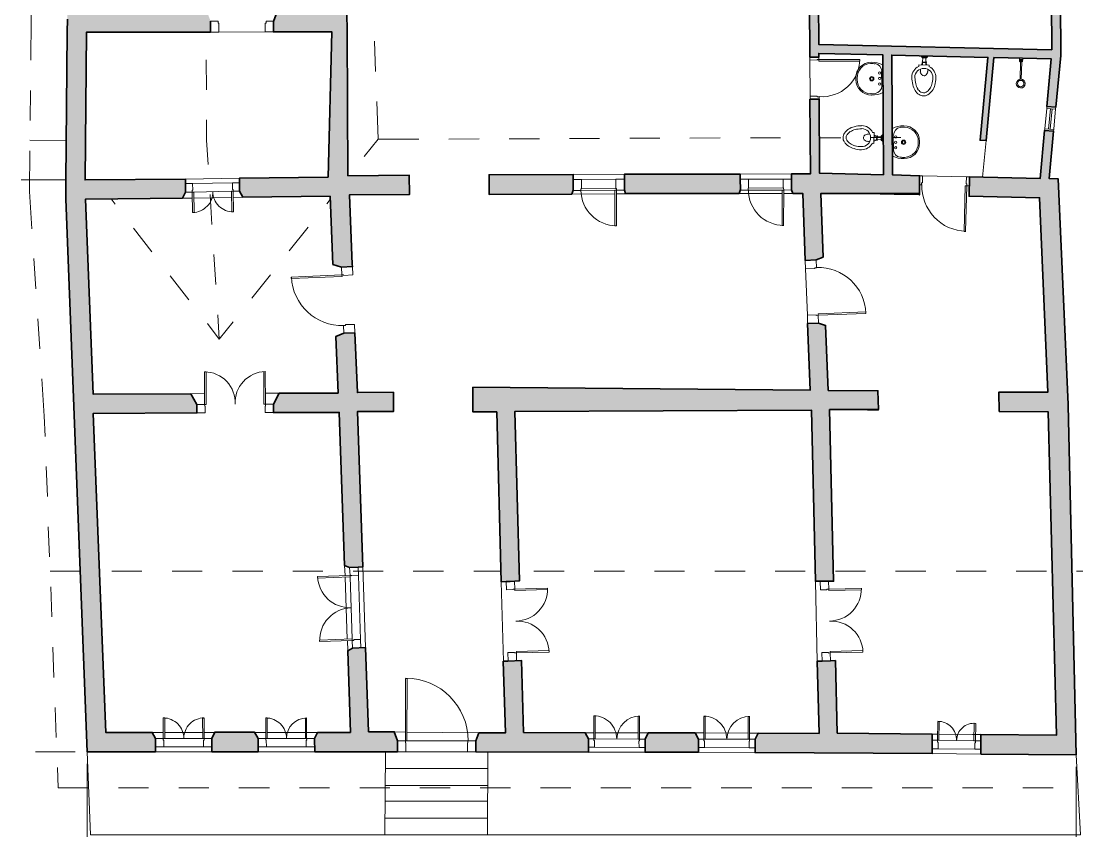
# Model space of a CAD drawing. Header units: millimetres. Extents: x 23597 to 41207, y -35756 to -8711.
# Drawn here: x 23597 to 41207, y -35756 to -22216 of the extents above; entities that cross this region are included whole.
import ezdxf

# ---------------------------------------------------------------- set-up
doc = ezdxf.new("R2010")
doc.units = ezdxf.units.MM
for name, color, linetype, lineweight in [('A-ALV-___-___-EXI', 250, 'Continuous', 35), ('A-COB-___-___-EXI', 250, 'Continuous', 25), ('A-ESC-___-___-EXI', 250, 'Continuous', 25), ('A-JAN-___-___-EXI', 250, 'Continuous', 25), ('A-MOB-___-___-EXI', 250, 'Continuous', 25), ('A-PIS-___-___-EXI', 250, 'Continuous', 25), ('A-POR-___-___-EXI', 250, 'Continuous', 25)]:
    doc.layers.add(name, color=color, linetype=linetype, lineweight=lineweight)

msp = doc.modelspace()

# ---------------------------------------------------------------- hatches: boundary and pattern name
at = {"layer": 'A-ALV-___-___-EXI'}
h = msp.add_hatch(color=11, dxfattribs=at)
h.paths.add_polyline_path([(41100, -34397), (40965, -28580), (40799, -24833), (40651, -24828), (40723, -24041), (40575, -24028), (40499, -24828), (39330, -24799), (39322, -25121), (40490, -25146), (40626, -28376), (39813, -28376), (39821, -28694), (40634, -28702), (40770, -34071), (39517, -34058), (39517, -34384)])
h.paths.add_polyline_path([(38708, -34376), (38708, -34050), (37133, -34035), (37103, -32830), (37023, -32834), (36883, -32839), (36803, -32843), (36833, -34041), (35823, -34037), (35770, -34138), (35770, -34359)])
h.paths.add_polyline_path([(33945, -34354), (34830, -34354), (34830, -34134), (34779, -34033), (33996, -34033), (33945, -34134), (33945, -34274)])
h.paths.add_polyline_path([(33009, -34350), (33010, -34130), (32954, -34028), (31930, -34024), (31896, -32830), (31594, -32842), (31629, -34033), (31189, -34028), (31138, -34164), (31138, -34346), (32676, -34349)])
h.paths.add_polyline_path([(29838, -34346), (29838, -34164), (29784, -34014), (29360, -34014), (29309, -32614), (29093, -32627), (29013, -32669), (29059, -34024), (28513, -34024), (28462, -34126), (28467, -34346)])
h.paths.add_polyline_path([(24690, -34346), (25825, -34346), (25825, -34126), (25770, -34024), (24999, -34024), (24792, -28728), (26511, -28719), (26511, -28579), (26408, -28402), (24792, -28410), (24660, -25171), (26273, -25154), (26324, -25057), (26320, -24837), (24656, -24850), (24682, -22398), (26739, -22398), (26739, -22216), (26684, -22077), (24682, -22081), (24665, -21530), (24347, -21543), (24360, -22081), (24364, -22182), (24360, -22398), (24336, -24873), (24334, -24913), (24334, -25057), (24339, -25171), (24410, -27032)])
h.paths.add_polyline_path([(26760, -34346), (27527, -34346), (27527, -34126), (27467, -34022), (26807, -34022), (26760, -34126)])
h.paths.add_polyline_path([(31561, -31522), (31642, -31518), (31710, -31518), (31862, -31509), (31786, -28694), (36705, -28673), (36773, -31514), (37074, -31514), (37006, -28664), (37819, -28664), (37810, -28352), (36985, -28345), (36942, -27267), (36824, -27229), (36642, -27237), (36684, -28342), (31091, -28293), (31091, -28702), (31485, -28702)])
h.paths.add_polyline_path([(29042, -31285), (29186, -31281), (29262, -31277), (29174, -28698), (29771, -28698), (29771, -28376), (29174, -28381), (29131, -27390), (28949, -27394), (28814, -27453), (28852, -28389), (27878, -28393), (27781, -28575), (27781, -28715), (28873, -28711), (28960, -31250)])
h.paths.add_polyline_path([(28911, -26298), (29093, -26289), (29089, -26255), (29042, -25099), (30037, -25095), (30033, -24773), (29017, -24782), (29004, -22394), (28996, -22072), (28932, -20633), (28814, -20612), (28666, -20620), (28585, -20650), (28610, -22072), (27836, -22072), (27781, -22223), (27781, -22394), (28750, -22394), (28687, -24803), (27218, -24820), (27220, -25040), (27273, -25138), (28721, -25121), (28767, -26255)])
h.paths.add_polyline_path([(36604, -26188), (36786, -26179), (36900, -26132), (36862, -25074), (38482, -25074), (38497, -25100), (38500, -24782), (38052, -24769), (38039, -22779), (39635, -22818), (39504, -24193), (39606, -24198), (39732, -22820), (40685, -22843), (40613, -23630), (40761, -23643), (40842, -22784), (40821, -19235), (40622, -19230), (40604, -18884), (40495, -16492), (40245, -12411), (40060, -12422), (39948, -12466), (39978, -13008), (39360, -13021), (39360, -13321), (39987, -13308), (40139, -16192), (38873, -16230), (38893, -16530), (40194, -16492), (40306, -18929), (40321, -19223), (36742, -19138), (36700, -18287), (36375, -18311), (36432, -19312), (35346, -19316), (35351, -19469), (36663, -19460), (36672, -21027), (36820, -21027), (36811, -19439), (40622, -19532), (40672, -19532), (40694, -22690), (36828, -22602), (36824, -21894), (36676, -21899), (36680, -22813), (36828, -22813), (36828, -22750), (37891, -22775), (37899, -24765), (36841, -24740), (36832, -23512), (36682, -23513), (36688, -24752), (36375, -24752), (36375, -25015), (36397, -25074), (36561, -25074)])
h.paths.add_polyline_path([(31358, -25091), (32730, -25087), (32755, -25023), (32751, -24845), (32751, -24761), (31358, -24765), (31358, -25023)])
h.paths.add_polyline_path([(33623, -25078), (35507, -25078), (35528, -25010), (35524, -24841), (35524, -24757), (33602, -24757), (33602, -25023)])
h.paths.add_polyline_path([(24301, -20044), (24622, -20044), (24576, -18452), (26807, -18431), (26807, -18251), (26765, -18131), (24576, -18152), (24516, -15353), (28475, -15294), (28522, -16742), (28594, -16776), (28814, -16772), (28771, -14989), (24512, -15053), (25236, -11556), (28657, -11674), (28670, -11391), (28562, -11391), (25279, -11251), (25566, -9786), (28615, -9752), (28572, -10489), (28721, -10497), (28725, -10489), (28767, -9752), (28756, -9583), (33627, -9244), (33619, -9092), (28747, -9434), (25338, -9490), (24190, -15032), (24195, -15357), (24250, -18156), (24254, -18249), (24258, -18461)])
h.paths.add_polyline_path([(28623, -19778), (28771, -19773), (28890, -19748), (28881, -19502), (29279, -19498), (29278, -19348), (28876, -19348), (28835, -17648), (28615, -17657), (28551, -17690), (28564, -18114), (27899, -18118), (27857, -18241), (27857, -18419), (28538, -18414), (28564, -19765), (28599, -19774)])
h.paths.add_polyline_path([(30152, -19494), (31985, -19485), (31985, -19337), (30152, -19346)])
h.paths.add_polyline_path([(32988, -19481), (34347, -19473), (34347, -19325), (32988, -19329)])
h.paths.add_polyline_path([(36337, -17458), (36602, -17448), (36655, -17424), (36616, -16594), (37891, -16556), (37882, -16256), (36603, -16294), (36523, -14748), (36430, -14701), (36202, -14714), (36295, -16597)])
h.paths.add_polyline_path([(36151, -13715), (36384, -13702), (36467, -13648), (36456, -13376), (38340, -13338), (38333, -13033), (36439, -13071), (36255, -9231), (39792, -9164), (39817, -9693), (39970, -9765), (40118, -9756), (40075, -8855), (35837, -8939), (34419, -9037), (34428, -9189), (35931, -9083), (35931, -9253), (36133, -13367), (36134, -13392)])
h.paths.add_polyline_path([(40032, -11572), (40202, -11560), (40160, -10654), (40012, -10662), (39864, -10743), (39902, -11535)])

# ---------------------------------------------------------------- linework, layer by layer
at = {"layer": 'A-ALV-___-___-EXI', "color": 28, "lineweight": 9}
for p, q in [((29000, -22216), (28996, -22072)), ((29000, -22233), (29000, -22216)), ((40689, -22292), (40691, -22291)), ((28687, -24773), (28750, -22394)), ((40689, -22428), (40692, -22425)), ((40840, -22417), (40842, -22415)), ((37801, -22624), (37802, -22623)), ((38194, -22633), (38196, -22631)), ((38720, -22645), (38721, -22644)), ((39117, -22654), (39119, -22652)), ((39642, -22666), (39644, -22665)), ((40840, -22548), (40842, -22546)), ((37785, -22775), (37787, -22773)), ((39730, -22850), (39733, -22847)), ((37891, -22944), (37891, -23397)), ((39618, -22961), (39622, -22958)), ((37891, -23071), (37892, -23070)), ((37891, -23207), (37893, -23205)), ((38042, -23192), (38043, -23190)), ((39606, -23110), (39607, -23108)), ((40811, -23115), (40812, -23114)), ((37891, -23338), (37893, -23336)), ((39688, -23298), (39690, -23296)), ((40643, -23283), (40645, -23281)), ((39563, -23554), (39565, -23552)), ((36835, -23861), (36837, -23859)), ((39634, -23890), (39635, -23889)), ((38047, -24106), (38047, -24003)), ((39521, -23999), (39523, -23997)), ((36684, -24143), (36685, -24141)), ((37895, -24143), (37897, -24141)), ((39546, -24803), (39606, -24198)), ((36839, -24529), (36841, -24528)), ((28687, -24782), (28687, -24773)), ((28687, -24803), (28687, -24782)), ((29017, -24782), (29017, -24773)), ((30037, -25040), (30035, -24921)), ((30037, -25095), (30037, -25040)), ((38492, -25091), (37561, -25074)), ((38492, -25091), (37561, -25074)), ((37645, -28351), (36985, -28342)), ((37810, -28351), (37645, -28351)), ((37810, -28372), (37810, -28351)), ((24791, -28398), (24792, -28402)), ((24792, -28410), (24792, -28402)), ((39813, -28385), (39813, -28376)), ((39817, -28558), (39813, -28385)), ((40965, -28558), (40956, -28385)), ((31786, -28694), (31786, -28702)), ((37006, -28664), (37006, -28673)), ((39821, -28694), (39817, -28558)), ((40965, -28577), (40965, -28558)), ((24796, -28753), (24793, -28753)), ((24999, -34024), (24796, -28753)), ((29360, -34014), (29313, -32669)), ((24677, -34024), (24652, -33342)), ((24682, -34126), (24677, -34024)), ((24690, -34346), (24682, -34126)), ((36832, -34041), (36832, -34033)), ((37768, -34041), (37133, -34033)), ((41096, -34164), (41095, -34164)), ((41096, -34214), (41096, -34164)), ((41100, -34384), (41099, -34374)), ((41100, -34384), (41100, -34397))]:
    msp.add_line(p, q, dxfattribs=at)
at = {"layer": 'A-ALV-___-___-EXI', "color": 18, "lineweight": 15}
for p, q in [((26752, -22398), (26739, -22398)), ((29017, -24782), (30033, -24773)), ((36900, -26132), (36862, -25074)), ((31862, -31509), (31786, -28694)), ((36832, -34041), (36803, -32843)), ((38708, -34050), (37133, -34033))]:
    msp.add_line(p, q, dxfattribs=at)
at = {"layer": 'A-ALV-___-___-EXI'}
for points in [[(36676, -21899), (36680, -22813), (36828, -22813), (36828, -22750), (37891, -22775), (37899, -24765), (36841, -24740), (36832, -23512), (36682, -23513), (36688, -24752), (36375, -24752), (36375, -24837), (36375, -24930), (36375, -25015), (36397, -25074), (36561, -25074), (36604, -26188), (36786, -26179), (36900, -26132), (36862, -25074), (38482, -25074), (38497, -25100), (38500, -24782), (38052, -24769), (38039, -22779), (39635, -22818), (39504, -24193), (39606, -24198), (39732, -22820), (40685, -22843), (40613, -23630), (40761, -23643), (40842, -22784), (40821, -19235)], [(40672, -19532), (40694, -22690), (36828, -22602), (36824, -21894)], [(24364, -22182), (24360, -22398), (24336, -24873), (24334, -24913), (24334, -25032), (24334, -25057), (24339, -25154), (24339, -25171), (24690, -34346), (25825, -34346), (25825, -34126), (25770, -34024), (24999, -34024), (24792, -28728), (26511, -28719), (26511, -28579), (26408, -28402), (24792, -28410), (24660, -25171), (26273, -25154), (26324, -25057), (26320, -24837), (24656, -24850), (24682, -22398), (26739, -22398), (26739, -22216)]]:
    msp.add_lwpolyline(points, dxfattribs=at)
for points in [[(29089, -26255), (29042, -25099), (30037, -25095), (30033, -24773), (29017, -24782), (29004, -22394), (28996, -22072), (28932, -20633), (28814, -20612), (28666, -20620), (28585, -20650), (28610, -22072), (27836, -22072), (27781, -22223), (27781, -22394), (28750, -22394), (28687, -24803), (27218, -24820), (27220, -25040), (27273, -25138), (28721, -25121), (28767, -26255), (28911, -26298), (29093, -26289)], [(41100, -34397), (40965, -28597), (40965, -28580), (40799, -24833), (40651, -24828), (40723, -24041), (40575, -24028), (40499, -24828), (39330, -24799), (39322, -25121), (40490, -25146), (40626, -28376), (39813, -28376), (39821, -28694), (40634, -28702), (40770, -34071), (39517, -34058), (39517, -34384)], [(31358, -25023), (31358, -25091), (32730, -25087), (32755, -25023), (32751, -24845), (32751, -24761), (31358, -24765), (31358, -24845)], [(33602, -24841), (33602, -25023), (33623, -25078), (35507, -25078), (35528, -25010), (35524, -24841), (35524, -24757), (33602, -24757)], [(37819, -28664), (37810, -28352), (36985, -28345), (36942, -27267), (36824, -27229), (36642, -27237), (36684, -28342), (31091, -28293), (31091, -28702), (31485, -28702), (31561, -31522), (31642, -31518), (31710, -31518), (31862, -31509), (31786, -28694), (36705, -28673), (36773, -31514), (37074, -31514), (37006, -28664)], [(29186, -31281), (29262, -31277), (29174, -28698), (29771, -28698), (29771, -28376), (29174, -28381), (29131, -27390), (28949, -27394), (28814, -27453), (28852, -28389), (27878, -28393), (27781, -28575), (27781, -28715), (28873, -28711), (28960, -31250), (29042, -31285)], [(29838, -34164), (29784, -34014), (29360, -34014), (29309, -32614), (29093, -32627), (29013, -32669), (29059, -34024), (28513, -34024), (28462, -34126), (28467, -34346), (29838, -34346)], [(31138, -34346), (33009, -34350), (33010, -34130), (32954, -34028), (31930, -34024), (31896, -32830), (31671, -32839), (31599, -32842), (31594, -32842), (31629, -34033), (31189, -34028), (31138, -34164)], [(38708, -34050), (37133, -34035), (37103, -32830), (37023, -32834), (36883, -32839), (36803, -32843), (36833, -34041), (35823, -34037), (35770, -34138), (35770, -34359), (38708, -34376)], [(27527, -34126), (27467, -34022), (26827, -34022), (26807, -34022), (26760, -34126), (26760, -34346), (27527, -34346)], [(33945, -34134), (33945, -34274), (33945, -34354), (34830, -34354), (34830, -34274), (34830, -34134), (34779, -34033), (33996, -34033)]]:
    msp.add_lwpolyline(points, close=True, dxfattribs=at)
at = {"layer": 'A-ALV-___-___-EXI', "color": 18, "lineweight": 15, "flags": 128}
for points in [[(26739, -22398), (26875, -22398), (26875, -22246), (26866, -22246), (26866, -22216), (26739, -22216)], [(27781, -22394), (27645, -22394), (27645, -22246), (27658, -22246), (27658, -22216), (27783, -22216)], [(40799, -24833), (40965, -28558), (40965, -28597)], [(33602, -25023), (33623, -25082), (35507, -25078)], [(37405, -25074), (38492, -25099), (38492, -25092)], [(36985, -28342), (37810, -28351), (37817, -28592)], [(36705, -28673), (36773, -31522), (36849, -31518)], [(37819, -28664), (37819, -28673), (37006, -28664), (37074, -31514)]]:
    msp.add_lwpolyline(points, dxfattribs=at)
at = {"layer": 'A-ALV-___-___-EXI', "color": 28, "lineweight": 9, "flags": 128}
for points in [[(24791, -28398), (24792, -28402), (24660, -25171)], [(35507, -25078), (33623, -25082), (33623, -25078)], [(37385, -25074), (38081, -25091), (38492, -25091)], [(37006, -28664), (37819, -28668), (37819, -28664)], [(24793, -28753), (24796, -28753), (24792, -28728)], [(24793, -28753), (24796, -28753), (24793, -28753)], [(29261, -31243), (29262, -31251), (29202, -29531)], [(41095, -34164), (41096, -34164), (41093, -34111)], [(41095, -34164), (41096, -34164), (41095, -34164)]]:
    msp.add_lwpolyline(points, dxfattribs=at)
for points in [[(37645, -28351), (37810, -28351)], [(37645, -28351), (37810, -28351)], [(37006, -28664), (37819, -28668), (37307, -28668)], [(37307, -28668), (37324, -28668), (37819, -28668), (37307, -28668), (37319, -28668), (37307, -28668), (37819, -28668)], [(37319, -28668), (37324, -28668)], [(37324, -28668), (37819, -28673), (37819, -28668), (37324, -28668), (37819, -28668), (37324, -28668), (37819, -28668)], [(37819, -28673), (37637, -28673), (37819, -28673), (37637, -28673), (37324, -28668)]]:
    msp.add_lwpolyline(points, close=True, dxfattribs=at)
at = {"layer": 'A-ALV-___-___-EXI', "color": 28, "lineweight": 9}
for points in [[(37892, -23401), (37892, -23401), (37893, -23400), (37894, -23399)], [(38051, -23995), (38049, -23996), (38047, -23998), (38047, -24001)], [(38050, -24458), (38050, -24459), (38050, -24459), (38051, -24459)]]:
    msp.add_open_spline(points, degree=3, dxfattribs=at)
at = {"layer": 'A-COB-___-___-EXI', "color": 28, "lineweight": 9}
for p, q in [((29474, -23050), (29457, -22546)), ((26667, -22856), (26671, -23355)), ((23746, -23867), (23750, -23368)), ((23742, -24193), (24342, -24202)), ((29516, -24176), (29288, -24464)), ((30689, -24172), (31193, -24168)), ((31693, -24168), (32192, -24168)), ((32692, -24164), (33191, -24164)), ((33691, -24160), (34191, -24160)), ((34690, -24160), (35194, -24155)), ((35694, -24155), (36193, -24151)), ((36837, -24151), (37192, -24151)), ((23597, -24850), (24336, -24850)), ((24336, -24850), (23597, -24850)), ((25090, -25167), (25156, -25252)), ((26731, -25095), (26760, -25591)), ((28723, -25176), (28666, -25248)), ((25461, -25650), (25765, -26044)), ((28356, -25637), (28043, -26031)), ((23839, -26657), (23805, -26158)), ((26794, -26090), (26824, -26590)), ((26070, -26442), (26375, -26840)), ((27734, -26425), (27421, -26814)), ((26858, -27089), (26883, -27496)), ((23903, -27657), (23873, -27157)), ((23979, -28774), (23936, -28156)), ((23991, -29109), (23979, -28770)), ((24030, -30108), (24008, -29608)), ((24068, -31107), (24046, -30608)), ((24076, -31344), (24575, -31344)), ((25101, -31344), (25600, -31344)), ((26100, -31344), (26599, -31344)), ((27103, -31344), (27603, -31344)), ((28102, -31344), (28602, -31344)), ((29102, -31344), (29601, -31344)), ((30101, -31344), (30600, -31344)), ((31104, -31344), (31557, -31344)), ((32103, -31344), (32603, -31344)), ((33102, -31344), (33602, -31344)), ((34102, -31344), (34601, -31344)), ((35105, -31344), (35605, -31344)), ((36104, -31344), (36604, -31344)), ((37103, -31344), (37603, -31344)), ((38103, -31344), (38602, -31344)), ((39106, -31344), (39606, -31344)), ((40105, -31344), (40605, -31344)), ((41104, -31344), (41207, -31344)), ((24106, -32106), (24085, -31607)), ((24140, -33110), (24123, -32606)), ((24178, -34109), (24161, -33609)), ((25211, -34943), (25710, -34943)), ((26210, -34943), (26710, -34943)), ((27209, -34943), (27713, -34943)), ((28212, -34943), (28712, -34943)), ((29212, -34943), (29711, -34943)), ((30211, -34943), (30710, -34943)), ((31210, -34943), (31714, -34943)), ((32213, -34943), (32713, -34943)), ((33213, -34943), (33712, -34943)), ((34212, -34943), (34711, -34943)), ((35211, -34943), (35715, -34943)), ((36214, -34943), (36714, -34943)), ((37213, -34943), (37713, -34943)), ((38213, -34943), (38712, -34943)), ((39212, -34943), (39716, -34943)), ((40215, -34943), (40715, -34943))]:
    msp.add_line(p, q, dxfattribs=at)
at = {"layer": 'A-COB-___-___-EXI', "color": 28, "lineweight": 9, "flags": 128}
for points in [[(23754, -22864), (23763, -22187), (23750, -21657)], [(30190, -24172), (29516, -24176), (29495, -23550)], [(26671, -23855), (26671, -24189), (26697, -24596)], [(23771, -25663), (23733, -25044), (23742, -24367)], [(26684, -27233), (26883, -27496), (27112, -27208)], [(24711, -34943), (24212, -34943), (24199, -34608)]]:
    msp.add_lwpolyline(points, dxfattribs=at)
at = {"layer": 'A-ESC-___-___-EXI', "color": 28, "lineweight": 9}
for p, q in [((29639, -34346), (29631, -35726)), ((31337, -34346), (31333, -35726)), ((29635, -34625), (31337, -34625)), ((29635, -34905), (31337, -34905)), ((29635, -35167), (31333, -35167)), ((29631, -35447), (31333, -35447))]:
    msp.add_line(p, q, dxfattribs=at)
at = {"layer": 'A-JAN-___-___-EXI', "color": 28, "lineweight": 9}
for p, q in [((40630, -23431), (40631, -23430)), ((40694, -23639), (40695, -23637)), ((40713, -24157), (40715, -24155)), ((40545, -24325), (40547, -24323)), ((40812, -25121), (40812, -25119))]:
    msp.add_line(p, q, dxfattribs=at)
at = {"layer": 'A-JAN-___-___-EXI', "color": 18, "lineweight": 15}
for p, q in [((40609, -23664), (40757, -23677)), ((40672, -23668), (40639, -24007)), ((40702, -23673), (40668, -24011)), ((40579, -24003), (40727, -24016))]:
    msp.add_line(p, q, dxfattribs=at)
at = {"layer": 'A-JAN-___-___-EXI', "color": 18, "lineweight": 15, "flags": 128}
for points in [[(40613, -23630), (40609, -23664), (40579, -24003), (40575, -24028)], [(40761, -23643), (40757, -23673), (40727, -24011), (40723, -24041)]]:
    msp.add_lwpolyline(points, dxfattribs=at)
at = {"layer": 'A-MOB-___-___-EXI', "color": 28, "lineweight": 9}
for p, q in [((38623, -22813), (38534, -22809)), ((38539, -22817), (38539, -22809)), ((38615, -22822), (38543, -22822)), ((38606, -22894), (38547, -22889)), ((38551, -22889), (38556, -22822)), ((38602, -22894), (38602, -22822)), ((38619, -22817), (38619, -22813)), ((38628, -22793), (38628, -22809)), ((40160, -22885), (40160, -22830)), ((40160, -22847), (40211, -22851)), ((40202, -22889), (40164, -22889)), ((40169, -22847), (40169, -22889)), ((40173, -22889), (40169, -23182)), ((40181, -22851), (40177, -22889)), ((40194, -22889), (40186, -23182)), ((40190, -22851), (40190, -22889)), ((40198, -22851), (40198, -22889)), ((37870, -23050), (37874, -23292)), ((38628, -22944), (38606, -22902)), ((37442, -23186), (37442, -23160)), ((37463, -23186), (37463, -23160)), ((37798, -24189), (37798, -24126)), ((37865, -24193), (37865, -24121)), ((37874, -24117), (37878, -24117)), ((37878, -24202), (37878, -24113)), ((37882, -24109), (37897, -24109)), ((38069, -24350), (38064, -24109)), ((37692, -24147), (37897, -24147)), ((37743, -24206), (37785, -24189)), ((37798, -24134), (37865, -24134)), ((37798, -24181), (37865, -24185)), ((37870, -24198), (37878, -24198)), ((38048, -24147), (38191, -24147)), ((38475, -24215), (38479, -24240)), ((38496, -24215), (38496, -24240))]:
    msp.add_line(p, q, dxfattribs=at)
at = {"layer": 'A-MOB-___-___-EXI', "color": 28, "lineweight": 9, "flags": 128}
for points in [[(38530, -22805), (38530, -22792), (38568, -22792)], [(40211, -22831), (40211, -22851), (40207, -22885)], [(38488, -22970), (38488, -22940), (38661, -22944), (38661, -22974)], [(38526, -22944), (38547, -22902), (38547, -22944)], [(38606, -22944), (38606, -22902), (38547, -22902)], [(37717, -24066), (37747, -24066), (37743, -24244), (37713, -24240)], [(37743, -24185), (37785, -24189), (37789, -24126)], [(37747, -24109), (37789, -24126), (37747, -24126)], [(37897, -24170), (37895, -24210), (37882, -24206)]]:
    msp.add_lwpolyline(points, dxfattribs=at)
at = {"layer": 'A-MOB-___-___-EXI', "color": 28, "lineweight": 9}
for points in [[(38530, -22803), (38530, -22806), (38533, -22809), (38536, -22809)], [(38539, -22815), (38539, -22819), (38541, -22822), (38545, -22822)], [(38549, -22889), (38546, -22889), (38543, -22892), (38543, -22896)], [(38615, -22896), (38615, -22893), (38612, -22889), (38608, -22889)], [(38617, -22822), (38620, -22822), (38623, -22819), (38623, -22815)], [(38625, -22813), (38629, -22813), (38632, -22810), (38632, -22807)], [(40160, -22883), (40160, -22887), (40163, -22889), (40166, -22889)], [(40205, -22889), (40208, -22889), (40211, -22887), (40211, -22883)], [(37701, -22898), (37557, -22899), (37441, -23016), (37442, -23160)], [(37688, -22919), (37561, -22927), (37463, -23033), (37463, -23160)], [(37697, -22919), (37694, -22919), (37692, -22919), (37689, -22919)], [(37761, -22923), (37739, -22920), (37718, -22919), (37696, -22919)], [(37889, -22940), (37831, -22911), (37767, -22897), (37702, -22898)], [(37874, -23047), (37874, -22983), (37826, -22929), (37762, -22920)], [(37838, -23059), (37827, -23059), (37819, -23067), (37819, -23078)], [(37857, -23078), (37857, -23067), (37849, -23059), (37838, -23059)], [(38487, -22967), (38417, -22999), (38371, -23068), (38369, -23145)], [(38574, -22999), (38491, -22998), (38422, -23063), (38420, -23146)], [(38512, -23057), (38515, -23069), (38519, -23079), (38525, -23089)], [(38513, -23015), (38513, -23028), (38514, -23042), (38517, -23056)], [(38543, -22896), (38543, -22899), (38546, -22902), (38549, -22902)], [(38721, -23153), (38722, -23070), (38657, -23002), (38574, -22999)], [(38608, -22902), (38612, -22902), (38615, -22899), (38615, -22896)], [(38621, -23089), (38628, -23080), (38632, -23069), (38636, -23058)], [(38634, -23058), (38638, -23045), (38640, -23032), (38640, -23018)], [(38771, -23154), (38773, -23077), (38731, -23006), (38662, -22971)], [(37442, -23185), (37443, -23329), (37560, -23445), (37704, -23444)], [(37463, -23185), (37464, -23312), (37564, -23416), (37690, -23423)], [(37706, -23135), (37687, -23135), (37671, -23151), (37671, -23171)], [(37671, -23171), (37671, -23191), (37687, -23207), (37707, -23207)], [(37707, -23148), (37694, -23148), (37683, -23158), (37683, -23171)], [(37683, -23171), (37683, -23184), (37694, -23194), (37707, -23194)], [(37743, -23171), (37743, -23151), (37726, -23135), (37706, -23135)], [(37730, -23171), (37730, -23158), (37719, -23148), (37707, -23148)], [(37707, -23194), (37720, -23194), (37730, -23184), (37730, -23171)], [(37707, -23207), (37727, -23207), (37743, -23191), (37743, -23171)], [(37819, -23078), (37819, -23088), (37827, -23097), (37838, -23097)], [(37838, -23148), (37827, -23148), (37819, -23156), (37819, -23167)], [(37819, -23167), (37819, -23177), (37827, -23186), (37838, -23186)], [(37838, -23241), (37827, -23241), (37819, -23249), (37819, -23260)], [(37838, -23097), (37849, -23097), (37857, -23088), (37857, -23078)], [(37857, -23167), (37857, -23156), (37849, -23148), (37838, -23148)], [(37838, -23186), (37849, -23186), (37857, -23177), (37857, -23167)], [(37857, -23260), (37857, -23249), (37849, -23241), (37838, -23241)], [(38373, -23147), (38373, -23188), (38377, -23230), (38387, -23269)], [(38424, -23149), (38424, -23185), (38427, -23221), (38436, -23257)], [(38524, -23089), (38530, -23098), (38538, -23106), (38547, -23113)], [(38550, -23115), (38557, -23119), (38565, -23122), (38574, -23122)], [(38574, -23122), (38582, -23123), (38590, -23120), (38598, -23116)], [(38595, -23115), (38604, -23109), (38612, -23101), (38618, -23092)], [(38704, -23263), (38714, -23228), (38720, -23192), (38721, -23155)], [(38752, -23278), (38764, -23238), (38770, -23197), (38771, -23157)], [(40181, -23177), (40140, -23176), (40106, -23209), (40105, -23250)], [(40181, -23198), (40151, -23198), (40127, -23221), (40126, -23250)], [(40253, -23253), (40254, -23212), (40222, -23178), (40181, -23177)], [(40232, -23253), (40233, -23224), (40210, -23199), (40181, -23198)], [(37692, -23418), (37694, -23419), (37696, -23419), (37699, -23419)], [(37701, -23423), (37722, -23423), (37743, -23422), (37765, -23419)], [(37706, -23444), (37771, -23444), (37835, -23429), (37893, -23400)], [(37763, -23417), (37827, -23408), (37874, -23353), (37874, -23289)], [(37819, -23260), (37819, -23270), (37827, -23279), (37838, -23279)], [(37838, -23279), (37849, -23279), (37857, -23270), (37857, -23260)], [(38387, -23271), (38395, -23304), (38409, -23336), (38427, -23366)], [(38425, -23365), (38443, -23393), (38466, -23417), (38493, -23435)], [(38437, -23258), (38444, -23287), (38455, -23314), (38471, -23339)], [(38468, -23338), (38482, -23360), (38500, -23378), (38522, -23393)], [(38520, -23392), (38533, -23401), (38548, -23406), (38564, -23406)], [(38564, -23406), (38580, -23406), (38595, -23402), (38608, -23394)], [(38612, -23393), (38634, -23380), (38653, -23362), (38668, -23341)], [(38638, -23437), (38666, -23420), (38691, -23397), (38709, -23370)], [(38667, -23341), (38684, -23317), (38697, -23291), (38705, -23263)], [(38709, -23370), (38729, -23342), (38744, -23310), (38753, -23277)], [(40105, -23250), (40104, -23291), (40136, -23324), (40177, -23325)], [(40126, -23250), (40126, -23279), (40149, -23304), (40178, -23304)], [(40177, -23325), (40218, -23327), (40252, -23294), (40253, -23253)], [(40178, -23304), (40207, -23305), (40231, -23282), (40232, -23253)], [(38492, -23435), (38513, -23448), (38538, -23456), (38563, -23457)], [(38563, -23457), (38588, -23457), (38613, -23451), (38635, -23438)], [(37719, -24063), (37687, -23994), (37617, -23949), (37539, -23948)], [(37252, -24077), (37238, -24098), (37231, -24122), (37230, -24148)], [(37324, -24005), (37296, -24023), (37273, -24047), (37255, -24075)], [(37295, -24104), (37286, -24117), (37281, -24132), (37281, -24148)], [(37351, -24048), (37330, -24062), (37311, -24081), (37297, -24102)], [(37417, -23967), (37383, -23975), (37351, -23989), (37322, -24008)], [(37430, -24016), (37401, -24023), (37374, -24035), (37350, -24051)], [(37538, -23952), (37497, -23952), (37456, -23957), (37417, -23967)], [(37538, -24003), (37501, -24003), (37465, -24007), (37429, -24016)], [(37688, -24151), (37689, -24068), (37622, -24000), (37539, -23999)], [(37598, -24103), (37588, -24109), (37580, -24117), (37574, -24127)], [(37633, -24091), (37622, -24094), (37611, -24099), (37601, -24105)], [(37670, -24088), (37657, -24088), (37643, -24089), (37630, -24093)], [(37796, -24117), (37792, -24117), (37789, -24120), (37789, -24124)], [(37802, -24124), (37802, -24120), (37799, -24117), (37796, -24117)], [(37876, -24113), (37872, -24113), (37870, -24116), (37870, -24119)], [(37884, -24105), (37881, -24105), (37878, -24107), (37878, -24111)], [(38236, -23952), (38171, -23952), (38107, -23967), (38049, -23996)], [(38179, -23979), (38115, -23988), (38068, -24043), (38069, -24107)], [(38105, -24117), (38094, -24117), (38086, -24126), (38086, -24136)], [(38124, -24136), (38124, -24126), (38115, -24117), (38105, -24117)], [(38242, -23973), (38220, -23973), (38199, -23974), (38178, -23977)], [(38500, -24211), (38500, -24067), (38383, -23951), (38239, -23952)], [(38251, -23978), (38249, -23977), (38246, -23977), (38243, -23977)], [(38479, -24211), (38479, -24084), (38379, -23980), (38252, -23974)], [(37230, -24148), (37230, -24173), (37237, -24197), (37250, -24219)], [(37252, -24219), (37269, -24247), (37292, -24271), (37320, -24290)], [(37281, -24148), (37281, -24164), (37285, -24179), (37294, -24192)], [(37295, -24193), (37309, -24215), (37327, -24233), (37348, -24247)], [(37320, -24290), (37349, -24309), (37381, -24324), (37414, -24333)], [(37349, -24248), (37373, -24264), (37400, -24277), (37428, -24284)], [(37429, -24284), (37464, -24294), (37500, -24299), (37537, -24299)], [(37535, -24350), (37612, -24351), (37683, -24308), (37717, -24239)], [(37536, -24299), (37618, -24300), (37687, -24234), (37688, -24151)], [(37576, -24128), (37572, -24136), (37569, -24144), (37569, -24153)], [(37569, -24153), (37569, -24161), (37572, -24170), (37576, -24177)], [(37573, -24174), (37579, -24184), (37587, -24192), (37596, -24198)], [(37599, -24196), (37609, -24203), (37619, -24208), (37630, -24211)], [(37630, -24209), (37644, -24212), (37657, -24215), (37671, -24215)], [(37789, -24187), (37789, -24191), (37792, -24193), (37796, -24193)], [(37796, -24193), (37799, -24193), (37802, -24191), (37802, -24187)], [(37865, -24191), (37865, -24195), (37868, -24198), (37872, -24198)], [(37878, -24200), (37878, -24203), (37881, -24206), (37884, -24206)], [(38086, -24136), (38086, -24147), (38094, -24155), (38105, -24155)], [(38105, -24206), (38094, -24206), (38086, -24215), (38086, -24225)], [(38086, -24225), (38086, -24236), (38094, -24244), (38105, -24244)], [(38105, -24299), (38094, -24299), (38086, -24308), (38086, -24318)], [(38105, -24155), (38115, -24155), (38124, -24147), (38124, -24136)], [(38124, -24225), (38124, -24215), (38115, -24206), (38105, -24206)], [(38105, -24244), (38115, -24244), (38124, -24236), (38124, -24225)], [(38124, -24318), (38124, -24308), (38115, -24299), (38105, -24299)], [(38236, -24189), (38216, -24189), (38200, -24205), (38200, -24226)], [(38200, -24226), (38200, -24245), (38216, -24261), (38236, -24261)], [(38236, -24202), (38223, -24202), (38213, -24212), (38213, -24225)], [(38213, -24225), (38213, -24238), (38223, -24248), (38236, -24248)], [(38272, -24225), (38272, -24205), (38256, -24189), (38236, -24189)], [(38259, -24225), (38259, -24212), (38249, -24202), (38236, -24202)], [(38236, -24248), (38249, -24248), (38259, -24238), (38259, -24225)], [(38236, -24261), (38256, -24261), (38272, -24245), (38272, -24225)], [(38242, -24498), (38385, -24498), (38501, -24380), (38500, -24236)], [(38255, -24477), (38381, -24469), (38480, -24363), (38479, -24236)], [(37415, -24332), (37454, -24344), (37495, -24350), (37536, -24350)], [(38053, -24457), (38112, -24485), (38176, -24499), (38241, -24498)], [(38069, -24349), (38069, -24413), (38117, -24467), (38180, -24476)], [(38086, -24318), (38086, -24329), (38094, -24337), (38105, -24337)], [(38105, -24337), (38115, -24337), (38124, -24329), (38124, -24318)], [(38182, -24474), (38203, -24476), (38225, -24477), (38246, -24477)], [(38246, -24477), (38248, -24477), (38251, -24477), (38253, -24477)]]:
    msp.add_open_spline(points, degree=3, dxfattribs=at)
at = {"layer": 'A-PIS-___-___-EXI', "color": 28, "lineweight": 9}
for p, q in [((24690, -34545), (24690, -35756)), ((41100, -34596), (41100, -35756))]:
    msp.add_line(p, q, dxfattribs=at)
at = {"layer": 'A-PIS-___-___-EXI', "color": 28, "lineweight": 9, "flags": 128}
msp.add_lwpolyline([(23833, -34346), (24491, -34346)], close=True, dxfattribs=at)
msp.add_lwpolyline([(24690, -34346), (24745, -35722), (41168, -35722), (41100, -34397)], dxfattribs=at)
at = {"layer": 'A-POR-___-___-EXI', "color": 28, "lineweight": 9}
for p, q in [((36676, -22267), (36677, -22265)), ((36826, -22252), (36828, -22250)), ((27645, -22394), (26875, -22398)), ((36676, -22398), (36678, -22396)), ((36827, -22387), (36828, -22386)), ((37271, -22612), (37273, -22610)), ((37668, -22621), (37671, -22618)), ((36684, -23461), (36680, -22860)), ((37129, -22758), (37130, -22757)), ((37260, -22762), (37262, -22760)), ((37654, -22771), (37655, -22769)), ((36834, -23726), (36837, -23723)), ((27218, -24820), (26320, -24837)), ((33602, -24757), (32751, -24761)), ((36375, -24752), (35524, -24757)), ((39280, -24799), (38551, -24782)), ((26324, -25032), (26323, -25002)), ((33462, -24841), (32891, -24845)), ((33462, -24994), (32891, -24998)), ((36235, -24837), (35664, -24841)), ((36235, -24985), (35664, -24989)), ((39322, -25121), (39326, -24951)), ((39326, -24951), (39327, -24928)), ((26434, -25154), (26282, -25154)), ((26324, -25057), (26324, -25032)), ((27091, -25142), (26460, -25154)), ((27264, -25138), (27116, -25142)), ((32730, -25087), (33445, -25082)), ((32882, -25027), (33445, -25023)), ((33471, -25082), (33619, -25082)), ((35507, -25078), (36219, -25074)), ((35524, -25023), (35528, -25019)), ((35528, -25019), (35525, -25019)), ((35655, -25019), (36223, -25019)), ((36248, -25074), (36396, -25074)), ((36396, -25074), (36392, -25061)), ((38081, -25091), (38492, -25091)), ((36638, -27098), (36608, -26327)), ((26409, -28402), (26638, -28398)), ((26409, -28402), (26413, -28410)), ((26470, -28509), (26413, -28410)), ((27649, -28393), (27878, -28393)), ((28970, -31420), (28962, -31251)), ((29030, -31281), (29032, -31281)), ((29042, -31285), (29030, -31281)), ((29261, -31243), (29262, -31251)), ((29262, -31276), (29262, -31251)), ((29309, -32614), (29262, -31277)), ((29004, -32475), (28970, -31446)), ((31561, -31522), (31599, -32842)), ((36773, -31522), (36803, -32843)), ((29013, -32669), (29008, -32500)), ((29093, -32627), (29233, -32619)), ((29233, -32619), (29234, -32619)), ((29313, -32669), (29311, -32669)), ((31671, -32839), (31676, -32839)), ((31676, -32839), (31677, -32839)), ((25770, -34024), (25952, -34024)), ((25977, -34024), (26604, -34024)), ((26629, -34024), (26806, -34024)), ((27472, -34024), (27468, -34024)), ((27472, -34024), (27654, -34024)), ((27495, -34071), (27472, -34024)), ((27679, -34024), (28310, -34024)), ((28331, -34024), (28513, -34024)), ((28462, -34164), (28462, -34126)), ((28464, -34197), (28462, -34164)), ((29787, -34016), (29784, -34016)), ((29787, -34016), (29970, -34020)), ((29792, -34024), (29787, -34024)), ((29826, -34126), (29824, -34126)), ((29838, -34164), (29826, -34126)), ((29995, -34020), (31189, -34028)), ((32954, -34028), (33094, -34028)), ((33119, -34028), (33831, -34028)), ((33856, -34028), (33996, -34033)), ((34779, -34033), (34919, -34033)), ((34944, -34033), (35655, -34037)), ((35681, -34037), (35821, -34037)), ((35816, -34050), (35821, -34041)), ((35821, -34037), (35823, -34037)), ((35821, -34041), (35821, -34037)), ((38708, -34050), (38801, -34050)), ((38822, -34050), (39402, -34058)), ((39377, -34058), (39517, -34058)), ((25825, -34346), (26760, -34346)), ((27527, -34346), (28467, -34346)), ((33009, -34350), (33945, -34354)), ((34834, -34354), (35770, -34359)), ((38708, -34376), (39517, -34384))]:
    msp.add_line(p, q, dxfattribs=at)
at = {"layer": 'A-POR-___-___-EXI', "color": 18, "lineweight": 15}
for p, q in [((27099, -24900), (26439, -24913)), ((39326, -24951), (39322, -25121)), ((27086, -25040), (26460, -25053)), ((32755, -25027), (32755, -25023)), ((35528, -25023), (35528, -25010)), ((36375, -25015), (36396, -25074)), ((29089, -26289), (29089, -26293)), ((29093, -26289), (29097, -26429)), ((26409, -28402), (26495, -28552)), ((26515, -28719), (26511, -28719)), ((29085, -32470), (29051, -31442)), ((29224, -32479), (29190, -31420)), ((29309, -32614), (29233, -32619)), ((31596, -32842), (31595, -32830)), ((31676, -32839), (31671, -32839)), ((31684, -32838), (31676, -32839)), ((25977, -34126), (26608, -34126)), ((27679, -34126), (28310, -34126)), ((33119, -34130), (33831, -34134)), ((34944, -34134), (35655, -34138)), ((38822, -34155), (39402, -34164)), ((25960, -34265), (26621, -34265)), ((27666, -34265), (28323, -34265)), ((33107, -34270), (33848, -34274)), ((34931, -34274), (35672, -34278)), ((38810, -34295), (39419, -34304)), ((29978, -34346), (30998, -34346))]:
    msp.add_line(p, q, dxfattribs=at)
at = {"layer": 'A-POR-___-___-EXI', "color": 18, "lineweight": 15, "flags": 128}
for points in [[(36680, -22813), (36680, -22860), (36799, -22864), (36799, -22851), (36828, -22851), (36828, -22813)], [(38500, -24782), (38551, -24782), (38547, -24900), (38534, -24900), (38534, -24930), (38499, -24930)], [(26321, -24913), (26439, -24913), (26443, -25023), (26434, -25023), (26434, -25053), (26324, -25057)], [(27218, -24900), (27099, -24900), (27103, -25011), (27112, -25011), (27112, -25040), (27116, -25383), (27091, -25383), (27086, -25040), (27112, -25040), (27220, -25040)], [(32751, -24845), (32891, -24845), (32891, -24998), (32882, -24998), (32882, -25027), (32754, -25027)], [(33462, -24994), (33471, -24994), (33471, -25023), (33471, -25616), (33445, -25616), (33445, -25023), (33471, -25023), (33602, -25023)], [(33602, -24841), (33462, -24841), (33462, -24994)], [(35524, -24841), (35664, -24841), (35664, -24989), (35655, -24989), (35655, -25019), (35524, -25023)], [(36375, -24837), (36235, -24837), (36235, -24985)], [(36235, -24985), (36244, -24985), (36248, -25019), (36375, -25015)], [(29097, -26429), (28949, -26437), (28945, -26425), (28915, -26429), (28911, -26298)], [(36642, -27237), (36638, -27098), (36786, -27089), (36786, -27102), (36820, -27098), (36824, -27229)], [(29131, -27390), (29123, -27250), (28975, -27254), (28975, -27267), (28945, -27267), (28949, -27394)], [(26511, -28719), (26650, -28719), (26650, -28609), (26642, -28609), (26638, -28580), (26511, -28580)], [(27781, -28715), (27641, -28715), (27641, -28605), (27649, -28605), (27649, -28575), (27781, -28575)], [(29186, -31281), (29190, -31420), (29080, -31425), (29080, -31416), (29051, -31416), (29051, -31442), (28509, -31463), (28509, -31437), (29051, -31416), (29042, -31285)], [(31642, -31518), (31646, -31658), (31756, -31653), (31756, -31645), (31786, -31645), (32323, -31628), (32328, -31653), (31786, -31670), (31786, -31645), (31782, -31514)], [(31676, -32839), (31671, -32699), (31782, -32695), (31782, -32703), (31811, -32703), (31815, -32833)], [(36883, -32839), (36879, -32699), (36989, -32695), (36989, -32707), (37019, -32703), (37023, -32834)], [(29970, -34164), (29974, -33127), (29999, -33127), (29995, -34164), (29970, -34164), (29838, -34164)], [(25952, -34155), (25952, -34126), (25977, -34126), (25977, -33783), (25952, -33783), (25952, -34126), (25824, -34126)], [(27527, -34265), (27666, -34265), (27662, -34155), (27654, -34155), (27654, -34126), (27654, -33783), (27679, -33783), (27679, -34126), (27654, -34126), (27527, -34126)], [(28323, -34155), (28335, -34155), (28331, -34126), (28310, -34126), (28310, -33787), (28331, -33787), (28331, -34126), (28462, -34126)], [(33010, -34270), (33107, -34270), (33107, -34160), (33094, -34160), (33094, -34130), (33094, -33749), (33119, -33749), (33119, -34130), (33094, -34130), (33010, -34130)], [(34919, -34164), (34919, -34134), (34944, -34134), (34944, -33757), (34919, -33757), (34919, -34134), (34830, -34134)], [(38708, -34295), (38810, -34295), (38810, -34185), (38797, -34185), (38797, -34155), (38801, -33842), (38826, -33842), (38822, -34155), (38797, -34155), (38708, -34155)], [(25825, -34265), (25960, -34265), (25960, -34155), (25952, -34155)], [(26760, -34265), (26621, -34265), (26621, -34155), (26629, -34155), (26629, -34126), (26760, -34126)], [(27468, -34024), (27472, -34024), (27495, -34071)], [(28465, -34265), (28323, -34265), (28323, -34155)], [(29838, -34164), (29787, -34016), (29784, -34016)], [(29838, -34346), (29978, -34346), (29978, -34194), (29970, -34194), (29970, -34164), (31007, -34164), (31138, -34164)], [(31138, -34346), (30998, -34346), (30998, -34198), (31007, -34198), (31007, -34164)], [(33945, -34274), (33848, -34274), (33843, -34164), (33856, -34164), (33856, -34134), (33945, -34134)], [(34830, -34274), (34931, -34274), (34931, -34164), (34919, -34164)], [(35770, -34278), (35672, -34278), (35672, -34168), (35681, -34168), (35681, -34138), (35770, -34138)], [(35770, -34138), (35821, -34037), (35823, -34037)], [(39517, -34304), (39419, -34304), (39419, -34194), (39428, -34194), (39428, -34164), (39517, -34164)], [(34830, -34354), (34834, -34354), (34830, -34278)]]:
    msp.add_lwpolyline(points, dxfattribs=at)
for points in [[(36828, -22851), (37510, -22851), (37510, -22877), (36828, -22877)], [(36832, -23512), (36684, -23512), (36684, -23461), (36803, -23461), (36803, -23474), (36832, -23474)], [(39326, -24951), (39330, -24799), (39280, -24799), (39275, -24917), (39284, -24917), (39284, -24947)], [(39284, -24947), (39263, -25709), (39237, -25709), (39258, -24947)], [(26434, -25053), (26439, -25392), (26464, -25392), (26460, -25053)], [(36248, -25019), (36244, -25607), (36219, -25607), (36223, -25019)], [(36786, -26179), (36604, -26188), (36608, -26327), (36760, -26319), (36760, -26310), (36790, -26310)], [(28915, -26429), (28077, -26463), (28077, -26488), (28920, -26454)], [(36820, -27098), (37607, -27068), (37607, -27043), (36815, -27072)], [(26638, -28580), (26638, -28038), (26663, -28038), (26663, -28580)], [(27649, -28575), (27645, -28033), (27620, -28038), (27624, -28575)], [(36964, -31645), (36993, -31645), (36993, -31670), (37535, -31658), (37535, -31632), (36993, -31645), (36989, -31514), (36849, -31518), (36854, -31658), (36964, -31658)], [(29233, -32619), (29224, -32479), (29114, -32483), (29114, -32496), (29085, -32496), (28547, -32517), (28547, -32492), (29085, -32470), (29085, -32496), (29093, -32627)], [(31815, -32703), (32353, -32691), (32353, -32665), (31811, -32678)], [(37019, -32703), (37556, -32691), (37556, -32665), (37019, -32678)], [(26629, -34126), (26629, -33787), (26604, -33787), (26608, -34126)], [(33856, -34134), (33856, -33753), (33831, -33753), (33831, -34134)], [(35681, -34138), (35681, -33757), (35655, -33757), (35655, -34138)], [(39428, -34164), (39432, -33876), (39407, -33872), (39402, -34164)]]:
    msp.add_lwpolyline(points, close=True, dxfattribs=at)
at = {"layer": 'A-POR-___-___-EXI', "color": 28, "lineweight": 9, "flags": 128}
for points in [[(35526, -25019), (35528, -25019), (35525, -25019)], [(35528, -25010), (35528, -25019), (35526, -25019)], [(38492, -25091), (38492, -25099), (38081, -25091)], [(29028, -31279), (29030, -31281), (29032, -31281)], [(37074, -31514), (36773, -31518), (36773, -31514)], [(29237, -32619), (29233, -32619), (29309, -32614)], [(29237, -32619), (29233, -32619), (29234, -32619)], [(29311, -32669), (29313, -32669), (29310, -32634)], [(29311, -32669), (29313, -32669), (29311, -32669)], [(31678, -32839), (31676, -32839), (31684, -32838)], [(31678, -32839), (31676, -32839), (31677, -32839)], [(29787, -34024), (29792, -34024), (29787, -34016)], [(29787, -34024), (29792, -34024), (29787, -34024)], [(29824, -34126), (29826, -34126), (29792, -34024)], [(29824, -34126), (29826, -34126), (29824, -34126)]]:
    msp.add_lwpolyline(points, dxfattribs=at)
msp.add_lwpolyline([(29784, -34016), (29787, -34016)], close=True, dxfattribs=at)
msp.add_lwpolyline([(29784, -34016), (29787, -34016)], close=True, dxfattribs=at)
at = {"layer": 'A-POR-___-___-EXI', "color": 28, "lineweight": 9}
for points in [[(37306, -23304), (37434, -23187), (37507, -23023), (37510, -22850)], [(36836, -23468), (37009, -23480), (37179, -23421), (37306, -23304)], [(38539, -24928), (38532, -25127), (38605, -25322), (38742, -25468)], [(26681, -25288), (26744, -25223), (26779, -25136), (26777, -25045)], [(26773, -25045), (26774, -25136), (26811, -25222), (26875, -25286)], [(32882, -25023), (32883, -25347), (33147, -25611), (33472, -25612)], [(35660, -25018), (35660, -25343), (35924, -25607), (36249, -25607)], [(26441, -25392), (26531, -25391), (26618, -25353), (26681, -25288)], [(26875, -25286), (26940, -25349), (27027, -25384), (27118, -25383)], [(38742, -25468), (38879, -25613), (39069, -25699), (39268, -25705)], [(37611, -27064), (37593, -26629), (37228, -26291), (36793, -26306)], [(28078, -26461), (28096, -26922), (28484, -27282), (28946, -27267)], [(27006, -28197), (26911, -28096), (26777, -28038), (26638, -28038)], [(27648, -28033), (27508, -28036), (27376, -28095), (27282, -28197)], [(27145, -28575), (27152, -28436), (27102, -28299), (27006, -28197)], [(27282, -28197), (27187, -28299), (27138, -28435), (27147, -28574)], [(28513, -31433), (28524, -31731), (28774, -31964), (29071, -31954)], [(32178, -32012), (32278, -31909), (32331, -31772), (32328, -31629)], [(37385, -32013), (37484, -31911), (37538, -31774), (37535, -31631)], [(29069, -31954), (28925, -31959), (28790, -32021), (28692, -32125)], [(31802, -32174), (31944, -32173), (32080, -32114), (32178, -32012)], [(37007, -32174), (37149, -32173), (37285, -32115), (37385, -32013)], [(28692, -32125), (28594, -32230), (28542, -32370), (28547, -32513)], [(32184, -32316), (32080, -32220), (31941, -32169), (31800, -32174)], [(37393, -32318), (37289, -32221), (37151, -32169), (37009, -32174)], [(32353, -32689), (32349, -32547), (32287, -32413), (32184, -32316)], [(37560, -32691), (37557, -32549), (37496, -32415), (37393, -32318)], [(31011, -34162), (31011, -33590), (30549, -33125), (29976, -33122)], [(26195, -33883), (26131, -33819), (26044, -33783), (25954, -33783)], [(26634, -33783), (26544, -33782), (26457, -33818), (26393, -33881)], [(27897, -33883), (27833, -33819), (27746, -33783), (27655, -33783)], [(28337, -33783), (28149, -33783), (27997, -33935), (27997, -34123)], [(33365, -33861), (33294, -33789), (33197, -33749), (33096, -33749)], [(33859, -33753), (33650, -33753), (33480, -33922), (33479, -34131)], [(35189, -33865), (35118, -33794), (35022, -33753), (34921, -33753)], [(35683, -33757), (35474, -33757), (35305, -33926), (35304, -34135)], [(26295, -34124), (26295, -34034), (26259, -33947), (26195, -33883)], [(26393, -33881), (26330, -33945), (26294, -34032), (26295, -34122)], [(27997, -34124), (27997, -34034), (27961, -33947), (27897, -33883)], [(33475, -34129), (33475, -34029), (33436, -33932), (33365, -33861)], [(35300, -34134), (35300, -34033), (35261, -33936), (35189, -33865)], [(39024, -33932), (38965, -33872), (38885, -33839), (38801, -33838)], [(39114, -34157), (39115, -34073), (39083, -33992), (39024, -33932)], [(39210, -33946), (39150, -34001), (39115, -34078), (39114, -34159)], [(39432, -33873), (39351, -33865), (39271, -33892), (39210, -33946)]]:
    msp.add_open_spline(points, degree=3, dxfattribs=at)

doc.saveas('drawing.dxf')
